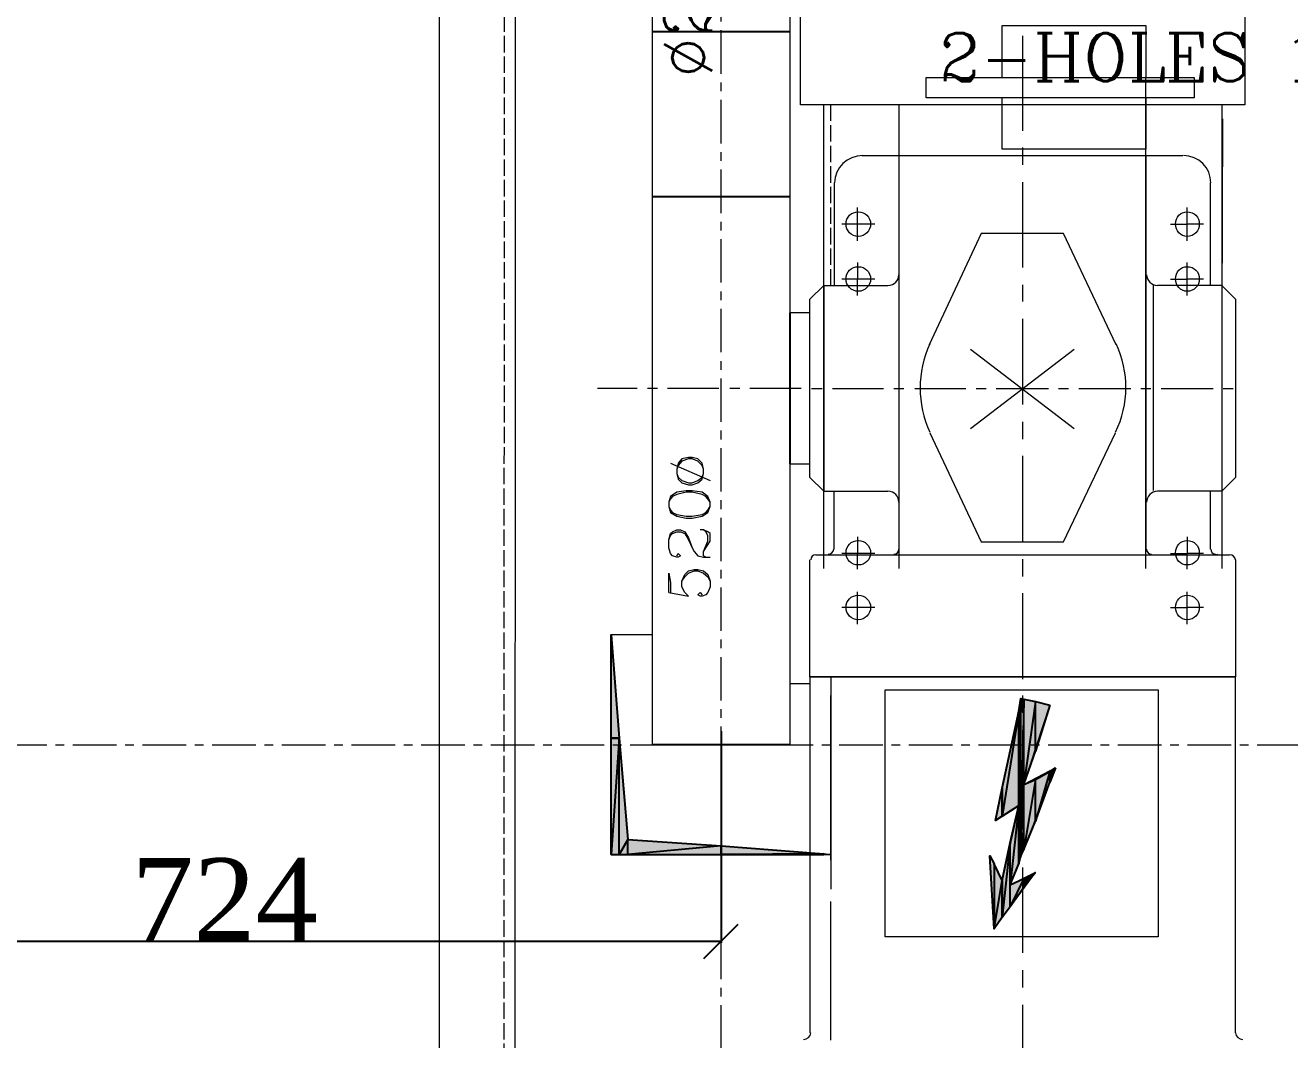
# Model space of a CAD drawing. Header units: millimetres. Extents: x -665 to 1025160, y -26028 to 4210.
# Drawn here: x 17782 to 18704, y -1560 to -820 of the extents above; entities that cross this region are included whole.
import ezdxf

# ---------------------------------------------------------------- set-up
doc = ezdxf.new("R2010")
doc.units = ezdxf.units.MM
doc.linetypes.add('$0$ACAD_ISO02W100', pattern=[15, 12, -3])
doc.linetypes.add('$0$CENTER', pattern=[50.8, 31.75, -6.35, 6.35, -6.35])
for name, color, linetype, lineweight in [('$0$Car', 3, 'Continuous', 18), ('$0$CL', 2, '$0$CENTER', 0), ('$0$DL', 8, '$0$ACAD_ISO02W100', 0)]:
    doc.layers.add(name, color=color, linetype=linetype, lineweight=lineweight)
doc.layers.add('A-ANNO', color=7, linetype='Continuous')
doc.layers.add('A-DIMS', color=7, linetype='Continuous')
doc.styles.add('$0$nassar2', font='cent.shx', dxfattribs={"height": 60})
doc.dimstyles.new('$0$Nassar2', dxfattribs={"dimtxt": 35, "dimasz": 25, "dimexe": 1.25, "dimexo": 0.625, "dimtad": 1, "dimtxsty": '$0$nassar2', "dimblk": '$0$_Oblique', "dimcen": 2.5, "dimadec": 0, "dimazin": 0, "dimtfac": 1, "dimtmove": 0, "dimatfit": 3, "dimldrblk": '$0$_Oblique', "dimfxl": 1, "dimarcsym": 0})

# ---------------------------------------------------------------- blocks, each defined once
blk = doc.blocks.new('$0$_Oblique')
at = {"color": 0, "linetype": 'ByBlock', "lineweight": -2}
blk.add_line((-0.5, -0.5), (0.5, 0.5), dxfattribs=at)
blk = doc.blocks.new('*D100')
at = {"layer": 'A-DIMS', "color": 0, "lineweight": -2, "transparency": 16777216}
for p, q in [((17565.04, -1334.65), (17565.04, -1489.03)), ((18289.04, -1334.65), (18289.04, -1489.03)), ((17565.04, -1487.78), (18289.04, -1487.78))]:
    blk.add_line(p, q, dxfattribs=at)
at = {"layer": 'Defpoints', "color": 0, "transparency": 16777216}
for p in [(17565.04, -1334.03), (18289.04, -1334.03), (18289.04, -1487.78)]:
    blk.add_point(p, dxfattribs=at)
at = {"layer": 'A-DIMS', "color": 0, "lineweight": -2, "transparency": 16777216, "xscale": 25, "yscale": 25, "zscale": 25, "rotation": 180}
blk.add_blockref('$0$_Oblique', (17565.04, -1487.78), dxfattribs=at)
at = {"layer": 'A-DIMS', "color": 0, "lineweight": -2, "transparency": 16777216, "xscale": 25, "yscale": 25, "zscale": 25}
blk.add_blockref('$0$_Oblique', (18289.04, -1487.78), dxfattribs=at)
at = {"layer": 'A-DIMS', "color": 0, "transparency": 16777216, "insert": (17927.04, -1457.15), "char_height": 60, "attachment_point": 5, "style": '$0$nassar2'}
blk.add_mtext('724', dxfattribs=at)

msp = doc.modelspace()

# ---------------------------------------------------------------- hatches: boundary and pattern name
at = {"true_color": 0x000007}
for points in [[(18214.781, -1339.702), (18208.987, -1339.702), (18208.987, -1264.386)], [(18528.687, -1315.475), (18518.153, -1349.183), (18518.153, -1312.841)], [(18532.901, -1361.297), (18528.687, -1371.831), (18528.687, -1363.93)], [(18493.926, -1376.044), (18493.926, -1396.585), (18489.185, -1399.745)], [(18518.153, -1437.667), (18509.726, -1448.2), (18509.726, -1441.88)], [(18493.926, -1443.46), (18493.926, -1470.321), (18488.132, -1478.748)]]:
    msp.add_hatch(color=7, dxfattribs=at).paths.add_polyline_path(points)
h = msp.add_hatch(color=7, dxfattribs=at)
h.paths.add_polyline_path([(18507.62, -1425.553), (18507.62, -1310.735), (18506.04, -1431.346)])
h.paths.add_polyline_path([(18507.62, -1310.735), (18506.04, -1431.346), (18506.04, -1320.215)])
h = msp.add_hatch(color=7, dxfattribs=at)
h.paths.add_polyline_path([(18509.726, -1420.813), (18509.726, -1311.261), (18507.62, -1425.553)])
h.paths.add_polyline_path([(18509.726, -1311.261), (18507.62, -1425.553), (18507.62, -1310.735)])
h = msp.add_hatch(color=7, dxfattribs=at)
h.paths.add_polyline_path([(18518.153, -1349.183), (18518.153, -1312.841), (18509.726, -1373.411)])
h.paths.add_polyline_path([(18518.153, -1312.841), (18509.726, -1373.411), (18509.726, -1311.261)])
h = msp.add_hatch(color=7, dxfattribs=at)
h.paths.add_polyline_path([(18506.04, -1388.685), (18506.04, -1320.215), (18493.926, -1396.585)])
h.paths.add_polyline_path([(18506.04, -1320.215), (18493.926, -1396.585), (18493.926, -1376.044)])
h = msp.add_hatch(color=7, dxfattribs=at)
h.paths.add_polyline_path([(18214.781, -1424.499), (18214.781, -1339.702), (18208.987, -1424.499)])
h.paths.add_polyline_path([(18214.781, -1339.702), (18208.987, -1424.499), (18208.987, -1339.702)])
h = msp.add_hatch(color=7, dxfattribs=at)
h.paths.add_polyline_path([(18221.101, -1424.499), (18221.101, -1413.439), (18214.781, -1424.499)])
h.paths.add_polyline_path([(18221.101, -1413.439), (18214.781, -1424.499), (18214.781, -1339.702)])
h = msp.add_hatch(color=7, dxfattribs=at)
h.paths.add_polyline_path([(18528.687, -1371.831), (18528.687, -1363.93), (18518.153, -1400.272)])
h.paths.add_polyline_path([(18528.687, -1363.93), (18518.153, -1400.272), (18518.153, -1369.724)])
h = msp.add_hatch(color=7, dxfattribs=at)
h.paths.add_polyline_path([(18518.153, -1400.272), (18518.153, -1369.724), (18509.726, -1420.813)])
h.paths.add_polyline_path([(18518.153, -1369.724), (18509.726, -1420.813), (18509.726, -1373.411)])
h = msp.add_hatch(color=7, dxfattribs=at)
h.paths.add_polyline_path([(18506.04, -1431.346), (18506.04, -1388.685), (18499.719, -1446.62)])
h.paths.add_polyline_path([(18506.04, -1388.685), (18499.719, -1446.62), (18499.719, -1416.072)])
h = msp.add_hatch(color=7, dxfattribs=at)
h.paths.add_polyline_path([(18289.044, -1424.499), (18289.044, -1418.179), (18221.101, -1424.499)])
h.paths.add_polyline_path([(18289.044, -1418.179), (18221.101, -1424.499), (18221.101, -1413.439)])
h = msp.add_hatch(color=7, dxfattribs=at)
h.paths.add_polyline_path([(18363.834, -1424.499), (18363.834, -1423.973), (18289.044, -1424.499)])
h.paths.add_polyline_path([(18363.834, -1423.973), (18289.044, -1424.499), (18289.044, -1418.179)])
h = msp.add_hatch(color=7, dxfattribs=at)
h.paths.add_polyline_path([(18499.719, -1462.421), (18499.719, -1416.072), (18493.926, -1470.321)])
h.paths.add_polyline_path([(18499.719, -1416.072), (18493.926, -1470.321), (18493.926, -1443.46)])
h = msp.add_hatch(color=7, dxfattribs=at)
h.paths.add_polyline_path([(18493.926, -1443.46), (18488.132, -1431.346), (18488.132, -1478.748)])
h.paths.add_polyline_path([(18488.132, -1431.346), (18488.132, -1478.748), (18484.972, -1425.553)])
h = msp.add_hatch(color=7, dxfattribs=at)
h.paths.add_polyline_path([(18509.726, -1448.2), (18509.726, -1441.88), (18499.719, -1462.421)])
h.paths.add_polyline_path([(18509.726, -1441.88), (18499.719, -1462.421), (18499.719, -1446.62)])

# ---------------------------------------------------------------- linework, layer by layer
at = {"layer": '$0$Car'}
for p, q in [((18470.907, -1113.651), (18546.439, -1055.919)), ((18470.907, -1055.919), (18546.439, -1113.651))]:
    msp.add_line(p, q, dxfattribs=at)
at = {"layer": '$0$CL'}
for p, q in [((18289.044, -2277.389), (18289.044, -270.735)), ((16089.178, -1344.443), (19714.044, -1344.443))]:
    msp.add_line(p, q, dxfattribs=at)
at = {"layer": '$0$DL'}
for points in [[(18130.538, -2009.443), (18131.312, -529.443)], [(18369.1, -1009.469), (18369.1, -877.796), (18369.1, -877.796)]]:
    msp.add_lwpolyline(points, dxfattribs=at)
for p, q in [((18339.079, -824.443), (18239.008, -824.443)), ((18239.008, -944.443), (18339.079, -944.443)), ((18339.079, -1029.476), (18339.079, -1139.568)), ((18339.079, -1344.443), (18239.008, -1344.443))]:
    msp.add_line(p, q)
at = {"color": 7, "linetype": 'Continuous', "lineweight": 20, "true_color": 0x000007}
for points in [[(18239.008, -944.443), (18239.008, -694.443), (18239.008, -694.443)], [(18339.079, -694.443), (18339.079, -944.443), (18339.079, -944.443)], [(18346.979, -877.796), (18346.979, -798.793), (18346.979, -798.793)], [(18670.893, -798.793), (18670.893, -877.796), (18670.893, -877.796)], [(18438.623, -857.782), (18493.926, -857.782), (18493.926, -819.861)], [(18493.926, -819.861), (18598.737, -819.861), (18598.737, -819.861)], [(18598.737, -819.861), (18598.737, -857.782), (18634.025, -857.782)], [(18239.008, -1344.443), (18239.008, -824.443), (18239.008, -824.443)], [(18339.079, -824.443), (18339.079, -1344.443), (18339.079, -1344.443)], [(18508.673, -827.234), (18508.673, -896.757), (18508.673, -896.757)], [(18438.623, -872.529), (18438.623, -857.782), (18438.623, -857.782)], [(18493.926, -857.782), (18598.737, -857.782), (18598.737, -857.782)], [(18634.025, -857.782), (18634.025, -872.529), (18634.025, -872.529)], [(18493.926, -909.924), (18493.926, -872.529), (18438.623, -872.529)], [(18598.737, -872.529), (18493.926, -872.529), (18493.926, -872.529)], [(18634.025, -872.529), (18598.737, -872.529), (18598.737, -872.529)], [(18598.737, -872.529), (18598.737, -909.924), (18598.737, -909.924)], [(18670.893, -877.796), (18346.979, -877.796), (18346.979, -877.796)], [(18363.834, -1215.924), (18363.834, -877.796), (18363.834, -877.796)], [(18418.609, -877.796), (18418.609, -1215.924), (18418.609, -1215.924)], [(18654.039, -877.796), (18654.039, -1215.924), (18654.039, -1215.924)], [(18598.737, -1215.924), (18598.737, -887.796), (18598.737, -887.796)], [(18598.737, -909.924), (18493.926, -909.924), (18493.926, -909.924)], [(18508.673, -908.871), (18508.673, -921.512), (18508.673, -921.512)], [(18391.748, -914.665), (18418.609, -914.665), (18418.609, -914.665)], [(18418.609, -914.665), (18598.737, -914.665), (18598.737, -914.665)], [(18418.609, -914.665), (18418.609, -1001.568), (18418.609, -1001.568)], [(18598.737, -914.665), (18625.598, -914.665), (18625.598, -914.665)], [(18598.737, -914.665), (18598.737, -1001.568), (18598.737, -1001.568)], [(18371.734, -1009.469), (18371.734, -934.679), (18371.734, -934.679)], [(18508.673, -934.152), (18508.673, -996.301), (18508.673, -996.301)], [(18645.612, -934.679), (18645.612, -1009.469), (18645.612, -1009.469)], [(18388.588, -976.814), (18388.588, -964.7), (18388.588, -952.586)], [(18628.758, -976.814), (18628.758, -964.7), (18628.758, -952.586)], [(18401.228, -964.7), (18388.588, -964.7), (18377.001, -964.7)], [(18616.644, -964.7), (18628.758, -964.7), (18628.758, -964.7)], [(18640.872, -964.7), (18628.758, -964.7), (18628.758, -964.7)], [(18478.652, -971.547), (18440.73, -1052.657), (18440.73, -1052.657)], [(18538.694, -971.547), (18478.652, -971.547), (18478.652, -971.547)], [(18577.143, -1052.657), (18538.694, -971.547), (18538.694, -971.547)], [(18388.588, -992.615), (18388.588, -1004.728), (18388.588, -1004.728)], [(18628.758, -1016.842), (18628.758, -1004.728), (18628.758, -992.615)], [(18401.228, -1004.728), (18388.588, -1004.728), (18377.001, -1004.728)], [(18388.588, -1016.842), (18388.588, -1004.728), (18388.588, -1004.728)], [(18418.609, -1001.568), (18418.609, -1167.475), (18418.609, -1167.475)], [(18598.737, -1001.568), (18598.737, -1167.475), (18598.737, -1167.475)], [(18616.644, -1004.728), (18628.758, -1004.728), (18628.758, -1004.728)], [(18640.872, -1004.728), (18628.758, -1004.728), (18628.758, -1004.728)], [(18339.079, -1009.476), (18339.079, -1139.568), (18339.079, -1139.568)], [(18353.826, -1019.476), (18363.834, -1009.469), (18363.834, -1009.469)], [(18363.834, -1009.469), (18371.734, -1009.469), (18410.709, -1009.469)], [(18363.834, -1009.469), (18363.834, -1159.575), (18363.834, -1159.575)], [(18508.673, -1008.942), (18508.673, -1021.056), (18508.673, -1021.056)], [(18604.004, -1008.942), (18604.004, -1159.048), (18604.004, -1159.048)], [(18645.612, -1009.469), (18607.164, -1009.469), (18607.164, -1009.469)], [(18664.046, -1019.476), (18654.039, -1009.469), (18645.612, -1009.469)], [(18654.039, -1009.469), (18654.039, -1159.575), (18654.039, -1159.575)], [(18353.826, -1149.568), (18353.826, -1019.476), (18353.826, -1019.476)], [(18664.046, -1019.476), (18664.046, -1149.568), (18664.046, -1149.568)], [(18353.826, -1029.476), (18339.079, -1029.476), (18339.079, -1029.476)], [(18508.673, -1033.696), (18508.673, -1096.372), (18508.673, -1096.372)], [(18227.948, -1084.522), (18198.98, -1084.522), (18198.98, -1084.522)], [(18242.695, -1084.522), (18235.321, -1084.522), (18235.321, -1084.522)], [(18287.464, -1084.522), (18250.069, -1084.522), (18250.069, -1084.522)], [(18302.738, -1084.522), (18295.364, -1084.522), (18295.364, -1084.522)], [(18347.506, -1084.522), (18310.111, -1084.522), (18310.111, -1084.522)], [(18362.78, -1084.785), (18354.88, -1084.785), (18354.88, -1084.785)], [(18407.549, -1084.785), (18370.154, -1084.785), (18370.154, -1084.785)], [(18422.296, -1084.785), (18414.922, -1084.785), (18414.922, -1084.785)], [(18467.591, -1084.785), (18430.196, -1084.785), (18430.196, -1084.785)], [(18482.339, -1084.785), (18474.965, -1084.785), (18474.965, -1084.785)], [(18527.634, -1084.785), (18489.712, -1084.785), (18489.712, -1084.785)], [(18542.381, -1084.785), (18535.007, -1084.785), (18535.007, -1084.785)], [(18587.676, -1084.785), (18549.755, -1084.785), (18549.755, -1084.785)], [(18602.424, -1084.785), (18595.05, -1084.785), (18595.05, -1084.785)], [(18647.719, -1084.785), (18609.797, -1084.785), (18609.797, -1084.785)], [(18662.466, -1084.785), (18655.092, -1084.785), (18655.092, -1084.785)], [(18508.673, -1109.013), (18508.673, -1121.653), (18508.673, -1121.653)], [(18441.257, -1116.913), (18478.652, -1196.443), (18478.652, -1196.443)], [(18538.694, -1196.443), (18576.616, -1116.913), (18576.616, -1116.913)], [(18508.673, -1133.767), (18508.673, -1196.443), (18508.673, -1196.443)], [(18252.065, -1139.159), (18281.033, -1151.8), (18281.033, -1151.8)], [(18256.805, -1146.533), (18257.859, -1150.746), (18260.492, -1153.38), (18265.232, -1154.96), (18267.866, -1154.96), (18272.079, -1153.38), (18275.24, -1150.746), (18276.293, -1146.533), (18276.293, -1143.373), (18275.24, -1139.159), (18272.079, -1135.999), (18267.866, -1134.946), (18265.232, -1134.946), (18260.492, -1135.999), (18257.859, -1139.159), (18256.805, -1143.373), (18256.805, -1146.533), (18257.859, -1149.166), (18260.492, -1151.8), (18265.232, -1153.38), (18267.866, -1153.38), (18272.079, -1151.8), (18275.24, -1149.166), (18276.293, -1146.533)], [(18276.293, -1143.373), (18275.24, -1140.739), (18272.079, -1137.579), (18267.866, -1135.999), (18265.232, -1135.999), (18260.492, -1137.579), (18257.859, -1140.739), (18256.805, -1143.373)], [(18339.079, -1139.568), (18353.826, -1139.568), (18353.826, -1139.568)], [(18353.826, -1149.568), (18363.834, -1159.575), (18363.834, -1159.575)], [(18664.046, -1149.568), (18654.039, -1159.575), (18645.612, -1159.575)], [(18251.012, -1170.76), (18252.065, -1174.974), (18256.805, -1177.607), (18263.652, -1179.188), (18267.866, -1179.188), (18275.24, -1177.607), (18279.453, -1174.974), (18281.033, -1170.76), (18281.033, -1167.6), (18279.453, -1163.387), (18275.24, -1160.227), (18267.866, -1159.173), (18263.652, -1159.173), (18256.805, -1160.227), (18252.065, -1163.387), (18251.012, -1167.6), (18251.012, -1170.76), (18252.065, -1173.394), (18253.645, -1174.974), (18256.805, -1176.554), (18263.652, -1177.607), (18267.866, -1177.607), (18275.24, -1176.554), (18277.873, -1174.974), (18279.453, -1173.394), (18281.033, -1170.76)], [(18281.033, -1167.6), (18279.453, -1164.967), (18277.873, -1163.387), (18275.24, -1161.807), (18267.866, -1160.227), (18263.652, -1160.227), (18256.805, -1161.807), (18253.645, -1163.387), (18252.065, -1164.967), (18251.012, -1167.6)], [(18363.834, -1159.575), (18371.207, -1159.575), (18371.207, -1159.575)], [(18371.207, -1159.575), (18410.709, -1159.575), (18410.709, -1159.575)], [(18371.207, -1159.575), (18371.207, -1201.71), (18371.207, -1201.71)], [(18645.612, -1159.575), (18607.164, -1159.575), (18607.164, -1159.575)], [(18645.612, -1159.575), (18645.612, -1201.71), (18645.612, -1201.71)], [(18418.609, -1167.475), (18418.609, -1201.71), (18418.609, -1201.71)], [(18598.737, -1167.475), (18598.737, -1201.71), (18598.737, -1201.71)], [(18256.805, -1206.575), (18257.859, -1204.995), (18259.439, -1206.575), (18257.859, -1207.629), (18256.805, -1207.629), (18253.645, -1206.575), (18252.065, -1204.995), (18251.012, -1200.782), (18251.012, -1194.988), (18252.065, -1190.248), (18253.645, -1189.195), (18256.805, -1187.615), (18259.439, -1187.615), (18262.599, -1189.195), (18265.232, -1193.408), (18267.866, -1200.782), (18269.446, -1203.415), (18272.079, -1206.575), (18276.293, -1207.629), (18281.033, -1207.629)], [(18251.012, -1194.988), (18252.065, -1191.828), (18253.645, -1190.248), (18256.805, -1189.195), (18259.439, -1189.195), (18262.599, -1190.248), (18265.232, -1194.988), (18267.866, -1200.782)], [(18276.293, -1203.415), (18281.033, -1196.042), (18281.033, -1190.248), (18279.453, -1189.195), (18276.293, -1187.615), (18273.66, -1187.615)], [(18277.873, -1207.629), (18276.293, -1206.575), (18276.293, -1203.415), (18279.453, -1196.042), (18279.453, -1191.828), (18277.873, -1189.195), (18276.293, -1187.615)], [(18388.588, -1192.756), (18388.588, -1204.87), (18388.588, -1204.87)], [(18478.652, -1196.443), (18538.694, -1196.443), (18538.694, -1196.443)], [(18628.758, -1192.756), (18628.758, -1204.87), (18628.758, -1204.87)], [(18358.04, -1205.924), (18366.994, -1205.924), (18366.994, -1205.924)], [(18366.994, -1205.924), (18414.922, -1205.924), (18414.922, -1205.924)], [(18401.228, -1204.87), (18388.588, -1204.87), (18377.001, -1204.87)], [(18388.588, -1216.457), (18388.588, -1204.87), (18388.588, -1204.87)], [(18414.922, -1205.924), (18602.95, -1205.924), (18602.95, -1205.924)], [(18602.95, -1205.924), (18649.299, -1205.924), (18649.299, -1205.924)], [(18616.644, -1204.87), (18628.758, -1204.87), (18628.758, -1204.87)], [(18640.872, -1204.87), (18628.758, -1204.87), (18628.758, -1204.87)], [(18628.758, -1216.457), (18628.758, -1204.87), (18628.758, -1204.87)], [(18649.299, -1205.924), (18650.879, -1205.924), (18659.833, -1205.924)], [(18251.012, -1233.436), (18265.232, -1236.07), (18262.599, -1233.436), (18260.492, -1229.223), (18260.492, -1225.009), (18262.599, -1220.269), (18265.232, -1217.636), (18269.446, -1216.582), (18272.079, -1216.582), (18276.293, -1217.636), (18279.453, -1220.269), (18281.033, -1225.009), (18281.033, -1229.223), (18279.453, -1233.436), (18277.873, -1235.017), (18275.24, -1236.07), (18273.66, -1236.07), (18272.079, -1235.017), (18273.66, -1233.436), (18275.24, -1235.017)], [(18353.826, -1294.934), (18353.826, -1209.61), (18353.826, -1209.61)], [(18508.673, -1209.084), (18508.673, -1221.724), (18508.673, -1221.724)], [(18664.046, -1209.61), (18664.046, -1294.934), (18664.046, -1294.934)], [(18251.012, -1233.436), (18251.012, -1219.216), (18252.065, -1226.063), (18252.065, -1233.436)], [(18260.492, -1225.009), (18262.599, -1221.849), (18265.232, -1219.216), (18269.446, -1217.636), (18272.079, -1217.636), (18276.293, -1219.216), (18279.453, -1221.849), (18281.033, -1225.009)], [(18388.588, -1256.486), (18388.588, -1244.372), (18388.588, -1232.785)], [(18508.673, -1233.838), (18508.673, -1296.514), (18508.673, -1296.514)], [(18628.758, -1256.486), (18628.758, -1244.372), (18628.758, -1232.785)], [(18401.228, -1244.372), (18388.588, -1244.372), (18377.001, -1244.372)], [(18616.644, -1244.372), (18628.758, -1244.372), (18628.758, -1244.372)], [(18640.872, -1244.372), (18628.758, -1244.372), (18628.758, -1244.372)], [(18221.101, -1413.439), (18208.987, -1264.386), (18208.987, -1264.386)], [(18239.008, -1264.386), (18208.987, -1264.386), (18208.987, -1424.499)], [(18339.079, -1299.667), (18354.09, -1299.667), (18354.09, -1299.667)], [(18353.826, -1294.934), (18353.826, -1554.592), (18353.826, -1554.592)], [(18369.1, -1294.934), (18369.1, -1449.78), (18369.1, -1449.78)], [(18664.046, -1554.592), (18664.046, -1294.934), (18664.046, -1294.934)], [(18369.1, -1428.713), (18369.1, -1308.628), (18369.1, -1308.628)], [(18408.602, -1304.414), (18607.69, -1304.414), (18607.69, -1304.414)], [(18408.602, -1484.542), (18408.602, -1304.414), (18408.602, -1304.414)], [(18508.673, -1308.628), (18508.673, -1321.268), (18508.673, -1321.268)], [(18607.69, -1304.414), (18607.69, -1484.542), (18607.69, -1484.542)], [(18507.62, -1310.735), (18489.185, -1399.745), (18506.04, -1388.685), (18493.926, -1443.46), (18484.972, -1425.553), (18488.132, -1478.748)], [(18528.687, -1315.475), (18507.62, -1310.735), (18507.62, -1310.735)], [(18532.901, -1361.297), (18509.726, -1373.411), (18528.687, -1315.475)], [(18508.673, -1333.909), (18508.673, -1396.585), (18508.673, -1396.585)], [(18499.719, -1446.62), (18532.901, -1361.297), (18532.901, -1361.297)], [(18508.673, -1408.699), (18508.673, -1421.339), (18508.673, -1421.339)], [(18369.1, -1424.499), (18221.101, -1413.439), (18221.101, -1413.439)], [(18369.1, -1424.499), (18208.987, -1424.499), (18208.987, -1424.499)], [(18208.987, -1424.499), (18369.1, -1424.499), (18369.1, -1424.499)], [(18488.132, -1478.748), (18518.153, -1437.667), (18499.719, -1446.62)], [(18508.673, -1433.98), (18508.673, -1496.129), (18508.673, -1496.129)], [(18369.1, -1559.858), (18369.1, -1458.734), (18369.1, -1458.734)], [(18607.69, -1484.542), (18408.602, -1484.542), (18408.602, -1484.542)], [(18508.673, -1508.77), (18508.673, -1521.41), (18508.673, -1521.41)], [(18508.673, -1534.051), (18508.673, -1596.2), (18508.673, -1596.2)]]:
    msp.add_lwpolyline(points, dxfattribs=at)
at = {"color": 7, "linetype": 'Continuous', "lineweight": 20}
for points in [[(18598.757, -938.793), (18598.764, -857.782)], [(18598.737, -1028.512), (18598.751, -867.782)], [(18363.834, -1028.512), (18363.837, -887.796)], [(18418.613, -887.796), (18418.609, -1028.512), (18418.609, -1028.512)], [(18654.661, -887.796), (18654.039, -1028.512), (18654.039, -1028.512)]]:
    msp.add_lwpolyline(points, dxfattribs=at)
at = {"color": 7, "linetype": 'Continuous', "lineweight": -2, "true_color": 0x000007}
for points in [[(18214.781, -1339.702), (18208.987, -1339.702), (18208.987, -1264.386)], [(18507.62, -1425.553), (18507.62, -1310.735), (18506.04, -1431.346)], [(18507.62, -1310.735), (18506.04, -1431.346), (18506.04, -1320.215)], [(18509.726, -1311.261), (18507.62, -1425.553), (18507.62, -1310.735)], [(18509.726, -1420.813), (18509.726, -1311.261), (18507.62, -1425.553)], [(18518.153, -1312.841), (18509.726, -1373.411), (18509.726, -1311.261)], [(18518.153, -1349.183), (18518.153, -1312.841), (18509.726, -1373.411)], [(18528.687, -1315.475), (18518.153, -1349.183), (18518.153, -1312.841)], [(18506.04, -1388.685), (18506.04, -1320.215), (18493.926, -1396.585)], [(18506.04, -1320.215), (18493.926, -1396.585), (18493.926, -1376.044)], [(18214.781, -1424.499), (18214.781, -1339.702), (18208.987, -1424.499)], [(18214.781, -1339.702), (18208.987, -1424.499), (18208.987, -1339.702)], [(18221.101, -1413.439), (18214.781, -1424.499), (18214.781, -1339.702)], [(18528.687, -1371.831), (18528.687, -1363.93), (18518.153, -1400.272)], [(18528.687, -1363.93), (18518.153, -1400.272), (18518.153, -1369.724)], [(18532.901, -1361.297), (18528.687, -1371.831), (18528.687, -1363.93)], [(18518.153, -1400.272), (18518.153, -1369.724), (18509.726, -1420.813)], [(18518.153, -1369.724), (18509.726, -1420.813), (18509.726, -1373.411)], [(18493.926, -1376.044), (18493.926, -1396.585), (18489.185, -1399.745)], [(18506.04, -1431.346), (18506.04, -1388.685), (18499.719, -1446.62)], [(18506.04, -1388.685), (18499.719, -1446.62), (18499.719, -1416.072)], [(18221.101, -1424.499), (18221.101, -1413.439), (18214.781, -1424.499)], [(18289.044, -1418.179), (18221.101, -1424.499), (18221.101, -1413.439)], [(18289.044, -1424.499), (18289.044, -1418.179), (18221.101, -1424.499)], [(18363.834, -1423.973), (18289.044, -1424.499), (18289.044, -1418.179)], [(18499.719, -1462.421), (18499.719, -1416.072), (18493.926, -1470.321)], [(18499.719, -1416.072), (18493.926, -1470.321), (18493.926, -1443.46)], [(18363.834, -1424.499), (18363.834, -1423.973), (18289.044, -1424.499)], [(18488.132, -1431.346), (18488.132, -1478.748), (18484.972, -1425.553)], [(18493.926, -1443.46), (18488.132, -1431.346), (18488.132, -1478.748)], [(18518.153, -1437.667), (18509.726, -1448.2), (18509.726, -1441.88)], [(18493.926, -1443.46), (18493.926, -1470.321), (18488.132, -1478.748)], [(18509.726, -1448.2), (18509.726, -1441.88), (18499.719, -1462.421)], [(18509.726, -1441.88), (18499.719, -1462.421), (18499.719, -1446.62)]]:
    msp.add_lwpolyline(points, close=True, dxfattribs=at)
at = {"color": 7, "linetype": 'Continuous', "lineweight": 20, "true_color": 0x000007}
msp.add_lwpolyline([(18353.826, -1294.934), (18664.046, -1294.934)], close=True, dxfattribs=at)
for points in [[(18392.275, -914.665), (18381.214, -914.665), (18371.734, -923.618), (18371.734, -934.679)], [(18646.139, -934.679), (18646.139, -923.618), (18637.185, -914.665), (18626.125, -914.665)], [(18410.709, -1009.469), (18415.449, -1009.469), (18418.609, -1005.782), (18418.609, -1001.568)], [(18599.263, -1001.568), (18599.263, -1005.782), (18602.95, -1009.469), (18607.164, -1009.469)], [(18441.257, -1052.13), (18431.776, -1072.671), (18431.776, -1095.846), (18441.257, -1116.386)], [(18576.616, -1116.386), (18586.623, -1095.846), (18586.623, -1072.671), (18577.143, -1052.13)], [(18418.609, -1167.475), (18418.609, -1163.262), (18415.449, -1159.575), (18410.709, -1159.575)], [(18607.164, -1159.575), (18602.95, -1159.575), (18599.263, -1163.262), (18599.263, -1167.475)], [(18358.04, -1205.924), (18355.933, -1205.924), (18354.353, -1207.504), (18354.353, -1209.61)], [(18366.994, -1205.397), (18369.1, -1205.397), (18371.207, -1203.817), (18371.207, -1201.71)], [(18414.922, -1205.397), (18417.029, -1205.397), (18418.609, -1203.817), (18418.609, -1201.71)], [(18599.263, -1201.71), (18599.263, -1203.817), (18600.844, -1205.397), (18602.95, -1205.397)], [(18646.139, -1201.71), (18646.139, -1203.29), (18647.192, -1205.397), (18649.299, -1205.397)], [(18649.299, -1205.397), (18649.826, -1205.924), (18650.352, -1205.924), (18651.406, -1205.397)], [(18664.046, -1209.61), (18664.046, -1207.504), (18661.939, -1205.924), (18659.833, -1205.924)], [(18349.086, -1559.332), (18351.72, -1559.332), (18354.353, -1557.225), (18354.353, -1554.592)], [(18664.046, -1554.592), (18664.046, -1557.225), (18666.68, -1559.332), (18669.313, -1559.332)]]:
    msp.add_open_spline(points, degree=3, dxfattribs=at)
for points in [[(18389.115, -973.654), (18393.855, -973.654), (18398.068, -969.44), (18398.068, -964.7), (18398.068, -964.7), (18398.068, -959.433), (18393.855, -955.746), (18389.115, -955.746), (18389.115, -955.746), (18383.848, -955.746), (18380.161, -959.433), (18380.161, -964.7), (18380.161, -964.7), (18380.161, -969.44), (18383.848, -973.654), (18389.115, -973.654)], [(18628.758, -973.654), (18634.025, -973.654), (18637.712, -969.44), (18637.712, -964.7), (18637.712, -964.7), (18637.712, -959.433), (18634.025, -955.746), (18628.758, -955.746), (18628.758, -955.746), (18624.018, -955.746), (18620.331, -959.433), (18620.331, -964.7), (18620.331, -964.7), (18620.331, -969.44), (18624.018, -973.654), (18628.758, -973.654)], [(18389.115, -1013.682), (18393.855, -1013.682), (18398.068, -1009.469), (18398.068, -1004.728), (18398.068, -1004.728), (18398.068, -999.461), (18393.855, -995.775), (18389.115, -995.775), (18389.115, -995.775), (18383.848, -995.775), (18380.161, -999.461), (18380.161, -1004.728), (18380.161, -1004.728), (18380.161, -1009.469), (18383.848, -1013.682), (18389.115, -1013.682)], [(18628.758, -1013.682), (18634.025, -1013.682), (18637.712, -1009.469), (18637.712, -1004.728), (18637.712, -1004.728), (18637.712, -999.461), (18634.025, -995.775), (18628.758, -995.775), (18628.758, -995.775), (18624.018, -995.775), (18620.331, -999.461), (18620.331, -1004.728), (18620.331, -1004.728), (18620.331, -1009.469), (18624.018, -1013.682), (18628.758, -1013.682)], [(18389.115, -1213.297), (18393.855, -1213.297), (18398.068, -1209.61), (18398.068, -1204.343), (18398.068, -1204.343), (18398.068, -1199.603), (18393.855, -1195.39), (18389.115, -1195.39), (18389.115, -1195.39), (18383.848, -1195.39), (18380.161, -1199.603), (18380.161, -1204.343), (18380.161, -1204.343), (18380.161, -1209.61), (18383.848, -1213.297), (18389.115, -1213.297)], [(18628.758, -1213.297), (18634.025, -1213.297), (18637.712, -1209.61), (18637.712, -1204.343), (18637.712, -1204.343), (18637.712, -1199.603), (18634.025, -1195.39), (18628.758, -1195.39), (18628.758, -1195.39), (18624.018, -1195.39), (18620.331, -1199.603), (18620.331, -1204.343), (18620.331, -1204.343), (18620.331, -1209.61), (18624.018, -1213.297), (18628.758, -1213.297)], [(18389.115, -1253.326), (18393.855, -1253.326), (18398.068, -1249.112), (18398.068, -1244.372), (18398.068, -1244.372), (18398.068, -1239.105), (18393.855, -1235.418), (18389.115, -1235.418), (18389.115, -1235.418), (18383.848, -1235.418), (18380.161, -1239.105), (18380.161, -1244.372), (18380.161, -1244.372), (18380.161, -1249.112), (18383.848, -1253.326), (18389.115, -1253.326)], [(18628.758, -1253.326), (18634.025, -1253.326), (18637.712, -1249.112), (18637.712, -1244.372), (18637.712, -1244.372), (18637.712, -1239.105), (18634.025, -1235.418), (18628.758, -1235.418), (18628.758, -1235.418), (18624.018, -1235.418), (18620.331, -1239.105), (18620.331, -1244.372), (18620.331, -1244.372), (18620.331, -1249.112), (18624.018, -1253.326), (18628.758, -1253.326)]]:
    msp.add_open_spline(points, degree=3, knots=[0, 0, 0, 0, 0.0625, 0.0625, 0.0625, 0.062501, 0.125, 0.125, 0.125, 0.125001, 0.1875, 0.1875, 0.1875, 0.187501, 1, 1, 1, 1], dxfattribs=at)
at = {"layer": 'A-ANNO', "color": 7, "linetype": 'Continuous', "lineweight": 20}
for points in [[(18083.662, -2009.443), (18083.837, -529.443)], [(18139.248, -529.443), (18138.478, -2009.443)]]:
    msp.add_lwpolyline(points, dxfattribs=at)

# ---------------------------------------------------------------- texts
at = {"insert": (18247.554, -858.2), "char_height": 35, "attachment_point": 1, "rotation": 90}
msp.add_mtext_dynamic_manual_height_columns('{\\Fcomplex9|c0;%%C250}', width=659.17336, gutter_width=1, heights=[0], dxfattribs=at)
at = {"insert": (18447.836, -825.462), "char_height": 35, "attachment_point": 1}
msp.add_mtext_dynamic_manual_height_columns('{\\Fcomplex9|c0;2-HOLES 160X160}', width=659.17336, gutter_width=1, heights=[0], dxfattribs=at)

# ---------------------------------------------------------------- dimensions: what is measured, and where the dimension line sits
at = {"layer": 'A-DIMS'}
dim = msp.add_linear_dim(base=(18289.044, -1487.779), p1=(17565.044, -1334.029), p2=(18289.044, -1334.029), dimstyle='$0$Nassar2', override={"dimdec": 0}, dxfattribs=at)
dim.commit()
dim.dimension.update_dxf_attribs({"geometry": '*D100', "text_midpoint": (17927.044, -1487.779), "dimtype": 160})

doc.saveas('drawing.dxf')
